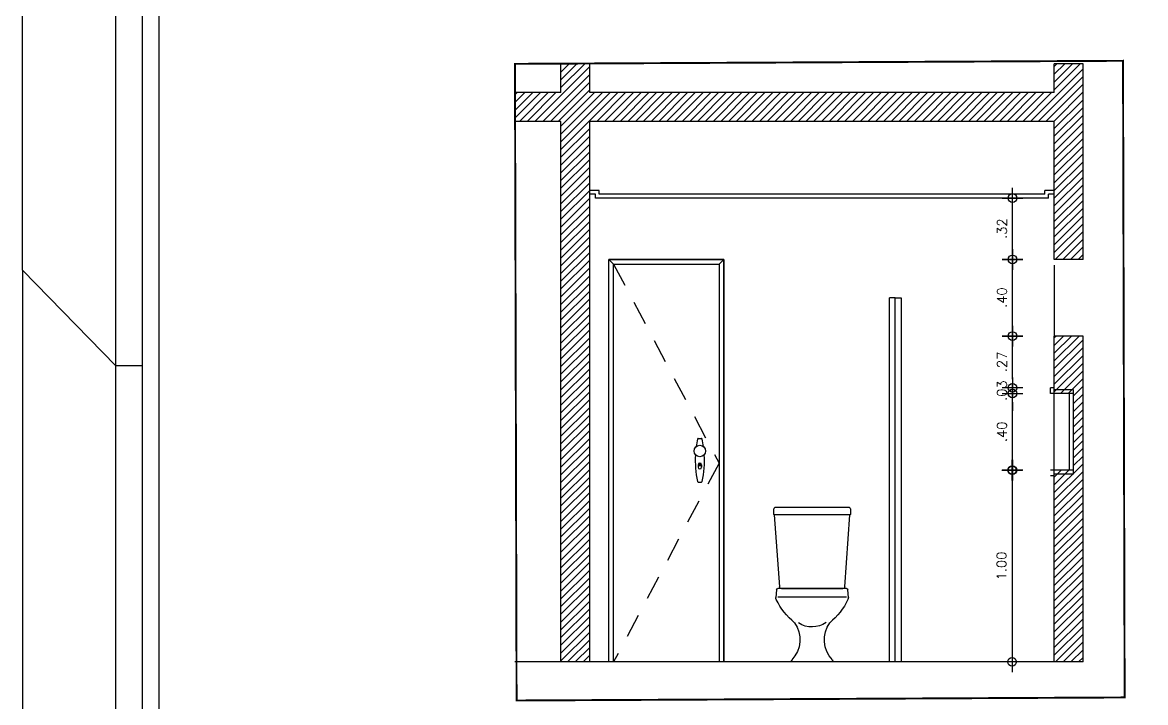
# Model space of a CAD drawing. Header units: millimetres. Extents: x 2182 to 2335, y 1488 to 1614.
# Drawn here: x 2314.51 to 2320.37, y 1504.98 to 1508.53 of the extents above; entities that cross this region are included whole.
import ezdxf

# ---------------------------------------------------------------- set-up
doc = ezdxf.new("R2010")
doc.units = ezdxf.units.MM
doc.linetypes.add('DIVIDE', pattern=[1.25, 0.5, -0.25, 0, -0.25, 0, -0.25])
doc.linetypes.add('HIDDEN2', pattern=[0.1875, 0.125, -0.0625])
for name, color, linetype in [('COTA', 250, 'Continuous'), ('Esquadria', 2, 'Continuous'), ('Hachura', 8, 'Continuous'), ('LAYOUT', 7, 'Continuous'), ('PAREDE', 7, 'Continuous'), ('Prancha', 6, 'Continuous'), ('TEXTO', 7, 'Continuous')]:
    doc.layers.add(name, color=color, linetype=linetype)
doc.styles.add('NORMAL', font='romans.shx')
doc.dimstyles.new('D25', dxfattribs={"dimtxt": 0.05, "dimasz": 0.045, "dimexe": 0.18, "dimexo": 0.0625, "dimgap": 0.03, "dimtad": 1, "dimzin": 4, "dimdsep": 46, "dimtxsty": 'NORMAL', "dimblk1": 'DOT1', "dimblk2": 'DOT1', "dimsah": 1, "dimcen": 0.045, "dimse1": 1, "dimse2": 1, "dimclrd": 256, "dimclre": 256, "dimclrt": 7, "dimaunit": 1, "dimadec": 0, "dimazin": 0, "dimtfac": 1, "dimtix": 1, "dimtmove": 2, "dimatfit": 3, "dimldrblk": 'SMALL', "dimfxl": 1, "dimtvp": 1.75, "dimtolj": 1, "dimtzin": 0, "dimarcsym": 0})

# ---------------------------------------------------------------- blocks, each defined once
blk = doc.blocks.new('ASPEN CP FT')
at = {"layer": 'LAYOUT'}
for p, q in [((-0.1995, 0.795), (-0.1995, 0.767)), ((-0.1975, 0.765), (0.1975, 0.765)), ((-0.1707, 0.3893), (-0.1975, 0.765)), ((0.1895, 0.805), (-0.1895, 0.805)), ((0.1975, 0.765), (0.1707, 0.3893)), ((0.1995, 0.767), (0.1995, 0.795)), ((0.1607, 0.38), (-0.1607, 0.38)), ((-0.1786, 0.3351), (0.1786, 0.3351))]:
    blk.add_line(p, q, dxfattribs=at)
at = {"layer": 'LAYOUT', "color": 2}
for p, q in [((-0.189, 0.333), (-0.1855, 0.3736)), ((-0.1786, 0.38), (0.1786, 0.38)), ((-0.1786, 0.38), (0.1786, 0.38)), ((0.1855, 0.3736), (0.189, 0.333)), ((0.1024, 0), (-0.1024, 0))]:
    blk.add_line(p, q, dxfattribs=at)
at = {"layer": 'LAYOUT'}
for centre, radius, start, end in [((-0.1895, 0.795), 0.01, 90, 179.99997), ((-0.1975, 0.767), 0.002, 180, 270), ((0.1895, 0.795), 0.01, 0, 90), ((0.1975, 0.767), 0.002, 270, 0), ((-0.1607, 0.39), 0.01, 184.08562, 270), ((0.1607, 0.39), 0.01, 270, 355.91438), ((0.0005, 0.3127), 0.1329, 236.16929, 302.45935)]:
    blk.add_arc(centre, radius, start, end, dxfattribs=at)
at = {"layer": 'LAYOUT', "color": 2}
for centre, radius, start, end in [((-0.1786, 0.373), 0.007, 90, 175.13549), ((0.1786, 0.373), 0.007, 4.86451, 90), ((-0.1721, 0.3312), 0.017, 173.84555, 208.77431), ((0.1334, 0.477), 0.3555, 205.67861, 230.73788), ((-0.1334, 0.477), 0.3555, 309.26212, 334.32139), ((0.1708, 0.3314), 0.0183, 332.51562, 4.86451), ((-0.2168, 0.1139), 0.153, 316.13848, 35.07785), ((0.2168, 0.1139), 0.153, 144.92133, 223.86235), ((-0.1024, 0.005), 0.005, 144.46232, 270), ((0.1024, 0.005), 0.005, 270, 35.53768)]:
    blk.add_arc(centre, radius, start, end, dxfattribs=at)
blk = doc.blocks.new('DOT1')
for p, q in [((-1.2, 0), (1.2, 0)), ((0, 1.2), (0, -1.2))]:
    blk.add_line(p, q)
blk.add_circle((0, 0), 0.5)
blk = doc.blocks.new('*D909')
at = {"layer": 'COTA', "linetype": 'Continuous', "lineweight": -2, "transparency": 16777216}
blk.add_line((2319.6736, 1506.1442), (2319.6736, 1505.2342), dxfattribs=at)
at = {"layer": 'Defpoints', "color": 0, "linetype": 'Continuous', "transparency": 16777216}
for p in [(2319.8942, 1506.1892), (2319.6736, 1505.1892), (2319.8942, 1505.1892)]:
    blk.add_point(p, dxfattribs=at)
at = {"layer": 'COTA', "linetype": 'Continuous', "lineweight": -2, "transparency": 16777216, "xscale": 0.045, "yscale": 0.045, "zscale": 0.045}
for p, rotation in [((2319.6736, 1506.1892), 90), ((2319.6736, 1505.1892), 270)]:
    blk.add_blockref('DOT1', p, dxfattribs=dict(at, rotation=rotation))
at = {"layer": 'COTA', "color": 7, "linetype": 'Continuous', "transparency": 16777216, "insert": (2319.6186, 1505.6892), "char_height": 0.05, "attachment_point": 5, "rotation": 90, "style": 'NORMAL'}
blk.add_mtext('\\A1;1.00', dxfattribs=at)
blk = doc.blocks.new('_Small')
at = {"color": 0, "linetype": 'ByBlock', "lineweight": -2}
blk.add_circle((0, 0), 0.25, dxfattribs=at)
blk = doc.blocks.new('*D910')
at = {"layer": 'COTA', "linetype": 'Continuous', "lineweight": -2, "transparency": 16777216}
blk.add_line((2319.676, 1506.2342), (2319.676, 1506.5442), dxfattribs=at)
at = {"layer": 'Defpoints', "color": 0, "linetype": 'Continuous', "transparency": 16777216}
for p in [(2319.676, 1506.5892), (2319.8942, 1506.5892), (2319.8942, 1506.1892)]:
    blk.add_point(p, dxfattribs=at)
at = {"layer": 'COTA', "linetype": 'Continuous', "lineweight": -2, "transparency": 16777216, "xscale": 0.045, "yscale": 0.045, "zscale": 0.045}
for p, rotation in [((2319.676, 1506.5892), 90), ((2319.676, 1506.1892), 270)]:
    blk.add_blockref('DOT1', p, dxfattribs=dict(at, rotation=rotation))
at = {"layer": 'COTA', "color": 7, "linetype": 'Continuous', "transparency": 16777216, "insert": (2319.621, 1506.3892), "char_height": 0.05, "attachment_point": 5, "rotation": 90, "style": 'NORMAL'}
blk.add_mtext('\\A1;.40', dxfattribs=at)
blk = doc.blocks.new('*D911')
at = {"layer": 'COTA', "linetype": 'Continuous', "lineweight": -2, "transparency": 16777216}
for p, q in [((2319.676, 1506.6642), (2319.676, 1506.7092)), ((2319.676, 1506.5892), (2319.676, 1506.6192)), ((2319.676, 1506.5442), (2319.676, 1506.4992))]:
    blk.add_line(p, q, dxfattribs=at)
at = {"layer": 'Defpoints', "color": 0, "linetype": 'Continuous', "transparency": 16777216}
for p in [(2319.676, 1506.6192), (2319.8742, 1506.6192), (2319.8942, 1506.5892)]:
    blk.add_point(p, dxfattribs=at)
at = {"layer": 'COTA', "linetype": 'Continuous', "lineweight": -2, "transparency": 16777216, "xscale": 0.045, "yscale": 0.045, "zscale": 0.045}
for p, rotation in [((2319.676, 1506.6192), 270), ((2319.676, 1506.5892), 90)]:
    blk.add_blockref('DOT1', p, dxfattribs=dict(at, rotation=rotation))
at = {"layer": 'COTA', "color": 7, "linetype": 'Continuous', "transparency": 16777216, "insert": (2319.621, 1506.6042), "char_height": 0.05, "attachment_point": 5, "rotation": 90, "style": 'NORMAL'}
blk.add_mtext('\\A1;.03', dxfattribs=at)
blk = doc.blocks.new('*D912')
at = {"layer": 'COTA', "linetype": 'Continuous', "lineweight": -2, "transparency": 16777216}
blk.add_line((2319.676, 1506.6642), (2319.676, 1506.8442), dxfattribs=at)
at = {"layer": 'Defpoints', "color": 0, "linetype": 'Continuous', "transparency": 16777216}
for p in [(2319.676, 1506.8892), (2319.8942, 1506.8892), (2319.8742, 1506.6192)]:
    blk.add_point(p, dxfattribs=at)
at = {"layer": 'COTA', "linetype": 'Continuous', "lineweight": -2, "transparency": 16777216, "xscale": 0.045, "yscale": 0.045, "zscale": 0.045}
for p, rotation in [((2319.676, 1506.8892), 90), ((2319.676, 1506.6192), 270)]:
    blk.add_blockref('DOT1', p, dxfattribs=dict(at, rotation=rotation))
at = {"layer": 'COTA', "color": 7, "linetype": 'Continuous', "transparency": 16777216, "insert": (2319.621, 1506.7542), "char_height": 0.05, "attachment_point": 5, "rotation": 90, "style": 'NORMAL'}
blk.add_mtext('\\A1;.27', dxfattribs=at)
blk = doc.blocks.new('*D913')
at = {"layer": 'COTA', "linetype": 'Continuous', "lineweight": -2, "transparency": 16777216}
blk.add_line((2319.676, 1506.9342), (2319.676, 1507.2442), dxfattribs=at)
at = {"layer": 'Defpoints', "color": 0, "linetype": 'Continuous', "transparency": 16777216}
for p in [(2319.676, 1507.2892), (2319.8942, 1507.2892), (2319.8942, 1506.8892)]:
    blk.add_point(p, dxfattribs=at)
at = {"layer": 'COTA', "linetype": 'Continuous', "lineweight": -2, "transparency": 16777216, "xscale": 0.045, "yscale": 0.045, "zscale": 0.045}
for p, rotation in [((2319.676, 1507.2892), 90), ((2319.676, 1506.8892), 270)]:
    blk.add_blockref('DOT1', p, dxfattribs=dict(at, rotation=rotation))
at = {"layer": 'COTA', "color": 7, "linetype": 'Continuous', "transparency": 16777216, "insert": (2319.621, 1507.0892), "char_height": 0.05, "attachment_point": 5, "rotation": 90, "style": 'NORMAL'}
blk.add_mtext('\\A1;.40', dxfattribs=at)
blk = doc.blocks.new('*D914')
at = {"layer": 'COTA', "linetype": 'Continuous', "lineweight": -2, "transparency": 16777216}
blk.add_line((2319.676, 1507.3342), (2319.676, 1507.5642), dxfattribs=at)
at = {"layer": 'Defpoints', "color": 0, "linetype": 'Continuous', "transparency": 16777216}
for p in [(2319.676, 1507.6092), (2319.8642, 1507.6092), (2319.8942, 1507.2892)]:
    blk.add_point(p, dxfattribs=at)
at = {"layer": 'COTA', "linetype": 'Continuous', "lineweight": -2, "transparency": 16777216, "xscale": 0.045, "yscale": 0.045, "zscale": 0.045}
for p, rotation in [((2319.676, 1507.6092), 90), ((2319.676, 1507.2892), 270)]:
    blk.add_blockref('DOT1', p, dxfattribs=dict(at, rotation=rotation))
at = {"layer": 'COTA', "color": 7, "linetype": 'Continuous', "transparency": 16777216, "insert": (2319.621, 1507.4492), "char_height": 0.05, "attachment_point": 5, "rotation": 90, "style": 'NORMAL'}
blk.add_mtext('\\A1;.32', dxfattribs=at)

msp = doc.modelspace()

# ---------------------------------------------------------------- hatches: boundary and pattern name
at = {"layer": 'Hachura'}
h = msp.add_hatch(dxfattribs=at)
h.set_pattern_fill('ANSI31', color=256, scale=0.009, angle=-180)
h.set_pattern_definition([(225, (806.80971, 3825.37981), (0.02020557627, -0.02020557627), [])])
h.paths.add_polyline_path([(2320.0442, 1506.8892), (2319.8942, 1506.8892), (2319.8942, 1506.5892), (2319.9942, 1506.5892), (2319.9942, 1506.1892), (2319.8942, 1506.1892), (2319.8942, 1505.1892), (2320.0442, 1505.1892)])
h.paths.add_polyline_path([(2319.8942, 1507.2892), (2320.0442, 1507.2892), (2320.0442, 1508.3092), (2319.8942, 1508.3092), (2319.8942, 1508.1592), (2317.4692, 1508.1592), (2317.4692, 1508.3092), (2317.3192, 1508.3092), (2317.3192, 1508.1592), (2317.0792, 1508.1592), (2317.0792, 1508.0092), (2317.3192, 1508.0092), (2317.3192, 1505.1892), (2317.4692, 1505.1892), (2317.4692, 1508.0092), (2319.8942, 1508.0092)])

# ---------------------------------------------------------------- linework, layer by layer
at = {"layer": 'Esquadria', "color": 7}
for p, q in [((2317.5692, 1507.2892), (2317.5942, 1507.2642)), ((2318.1442, 1507.2642), (2318.1692, 1507.2892))]:
    msp.add_line(p, q, dxfattribs=at)
at = {"layer": 'Esquadria', "color": 8, "linetype": 'HIDDEN2'}
for p, q in [((2317.5942, 1507.2642), (2318.1442, 1506.2267)), ((2318.1442, 1506.2267), (2317.5942, 1505.1892))]:
    msp.add_line(p, q, dxfattribs=at)
at = {"layer": 'Esquadria', "color": 8}
msp.add_line((2319.8942, 1507.2592), (2319.8942, 1506.8892), dxfattribs=at)
at = {"layer": 'Esquadria', "color": 7}
for points in [[(2317.5692, 1505.1892), (2317.5692, 1507.2892), (2318.1692, 1507.2892), (2318.1692, 1505.1892)], [(2317.5942, 1505.1892), (2317.5942, 1507.2642), (2318.1442, 1507.2642), (2318.1442, 1505.1892)]]:
    msp.add_lwpolyline(points, dxfattribs=at)
at = {"layer": 'LAYOUT'}
for p in [(2319.0342, 1505.1892), (2319.0642, 1507.0892)]:
    msp.add_line(p, (2319.0342, 1507.0892), dxfattribs=at)
at = {"layer": 'LAYOUT', "color": 2}
for p, q in [((2319.0642, 1505.1892), (2319.0642, 1507.0892)), ((2319.0642, 1507.0892), (2319.0942, 1507.0892)), ((2319.0942, 1507.0892), (2319.0942, 1505.1892))]:
    msp.add_line(p, q, dxfattribs=at)
at = {"layer": 'LAYOUT', "color": 7}
for p, q in [((2318.0361, 1506.3552), (2318.0523, 1506.3552)), ((2318.0352, 1506.2172), (2318.0352, 1506.2052)), ((2318.0532, 1506.2172), (2318.0532, 1506.2052)), ((2318.0361, 1506.1272), (2318.0523, 1506.1272))]:
    msp.add_line(p, q, dxfattribs=at)
msp.add_lwpolyline([(2318.0454, 1506.216), (2318.043, 1506.216), (2318.043, 1506.222), (2318.0454, 1506.222)], close=True, dxfattribs=at)
for centre, radius in [((2318.0442, 1506.2892), 0.03), ((2318.0442, 1506.2172), 0.0072)]:
    msp.add_circle(centre, radius, dxfattribs=at)
for centre, radius, start, end in [((2318.5677, 1506.2412), 0.5475, 168.39192, 172.56041), ((2318.0361, 1506.3504), 0.0048, 90, 168.39192), ((2318.0523, 1506.3504), 0.0048, 11.60808, 90), ((2317.5207, 1506.2412), 0.5475, 7.43959, 11.60808), ((2318.5677, 1506.2412), 0.5475, 176.96192, 191.60808), ((2317.5207, 1506.2412), 0.5475, 348.39192, 3.03808), ((2318.0442, 1506.2172), 0.009, 0, 180), ((2318.0442, 1506.2052), 0.009, 180, 0), ((2318.0361, 1506.132), 0.0048, 191.60808, 270), ((2318.0523, 1506.132), 0.0048, 270, 348.39192)]:
    msp.add_arc(centre, radius, start, end, dxfattribs=at)
at = {"layer": 'PAREDE'}
for p, q in [((2317.0792, 1508.0092), (2317.0792, 1508.3092)), ((2317.0792, 1508.0092), (2317.0792, 1508.3092)), ((2317.4692, 1508.3092), (2317.0792, 1508.3092)), ((2317.3192, 1508.1592), (2317.3192, 1508.3092)), ((2317.4692, 1508.1592), (2317.4692, 1508.3092)), ((2319.8942, 1508.1592), (2319.8942, 1508.3092)), ((2320.0442, 1508.3092), (2319.8942, 1508.3092)), ((2320.0442, 1507.2892), (2320.0442, 1508.3092)), ((2317.3192, 1508.1592), (2317.0792, 1508.1592)), ((2319.8942, 1508.1592), (2317.4692, 1508.1592)), ((2317.3192, 1508.0092), (2317.0792, 1508.0092)), ((2317.3192, 1505.1892), (2317.3192, 1508.0092)), ((2317.4692, 1505.1892), (2317.4692, 1508.0092)), ((2319.8942, 1508.0092), (2317.4692, 1508.0092)), ((2319.8942, 1507.2892), (2319.8942, 1508.0092)), ((2317.5192, 1507.6492), (2317.4692, 1507.6492)), ((2317.4992, 1507.6292), (2317.4692, 1507.6292)), ((2317.4992, 1507.6092), (2317.4992, 1507.6292)), ((2319.8642, 1507.6092), (2317.4992, 1507.6092)), ((2317.5192, 1507.6292), (2317.5192, 1507.6492)), ((2319.8442, 1507.6292), (2317.5192, 1507.6292)), ((2319.8442, 1507.6292), (2319.8442, 1507.6492)), ((2319.8942, 1507.6492), (2319.8442, 1507.6492)), ((2319.8642, 1507.6092), (2319.8642, 1507.6292)), ((2319.8942, 1507.6292), (2319.8642, 1507.6292)), ((2317.5692, 1505.1892), (2317.5692, 1507.2892)), ((2318.1692, 1507.2892), (2317.5692, 1507.2892)), ((2318.1692, 1505.1892), (2318.1692, 1507.2892)), ((2320.0442, 1507.2892), (2319.8942, 1507.2892)), ((2319.8942, 1505.1892), (2319.8942, 1506.8892)), ((2320.0442, 1506.8892), (2319.8942, 1506.8892)), ((2320.0442, 1505.1892), (2320.0442, 1506.8892)), ((2319.8742, 1506.5892), (2319.8742, 1506.6192)), ((2319.8942, 1506.6192), (2319.8742, 1506.6192)), ((2319.9942, 1506.6092), (2319.8942, 1506.6092)), ((2319.9942, 1506.1692), (2319.9942, 1506.6092)), ((2319.9942, 1506.5892), (2319.8742, 1506.5892)), ((2319.9742, 1506.1892), (2319.9742, 1506.5892)), ((2319.9942, 1506.1892), (2319.8742, 1506.1892)), ((2319.8942, 1506.1592), (2319.8742, 1506.1592)), ((2319.9942, 1506.1692), (2319.8942, 1506.1692)), ((2320.0442, 1505.1892), (2317.0792, 1505.1892))]:
    msp.add_line(p, q, dxfattribs=at)
at = {"layer": 'Prancha', "color": 7}
for p, q in [((2314.9962, 1501.3497), (2314.9962, 1515.4497)), ((2314.5087, 1507.2332), (2314.5087, 1514.9497)), ((2314.9962, 1506.7332), (2314.5087, 1507.2332)), ((2315.1337, 1506.7332), (2314.9962, 1506.7332))]:
    msp.add_line(p, q, dxfattribs=at)
at = {"layer": 'Prancha', "color": 1, "linetype": 'Continuous', "ltscale": 0.003}
msp.add_line((2314.5087, 1507.2332), (2314.5087, 1501.3497), dxfattribs=at)
msp.add_line((2314.5087, 1507.2332), (2314.5087, 1501.3497), dxfattribs=at)
at = {"layer": 'Prancha'}
msp.add_lwpolyline([(2334.3712, 1515.3122), (2315.1337, 1515.3122), (2315.1337, 1501.4872), (2334.3712, 1501.4872)], close=True, dxfattribs=at)
at = {"layer": 'Prancha', "color": 2}
msp.add_lwpolyline([(2331.697, 1515.2247), (2315.2212, 1515.2247), (2315.2212, 1501.5747), (2331.697, 1501.5747)], close=True, dxfattribs=at)
at = {"layer": 'TEXTO', "color": 211, "linetype": 'DIVIDE', "const_width": 0.01}
msp.add_lwpolyline([(2317.0877, 1504.9876), (2320.2614, 1505.0036), (2320.2529, 1508.3252), (2317.0792, 1508.3092)], close=True, dxfattribs=at)

# ---------------------------------------------------------------- block references
at = {"layer": 'LAYOUT', "xscale": -1}
msp.add_blockref('ASPEN CP FT', (2318.6303, 1505.1915), dxfattribs=at)

# ---------------------------------------------------------------- dimensions: what is measured, and where the dimension line sits
at = {"layer": 'COTA', "color": 2, "linetype": 'Continuous'}
for base, p1, p2, picture, middle in [((2319.676, 1507.6092), (2319.8942, 1507.2892), (2319.8642, 1507.6092), '*D914', (2319.621, 1507.4492)), ((2319.676, 1507.2892), (2319.8942, 1506.8892), (2319.8942, 1507.2892), '*D913', (2319.621, 1507.0892)), ((2319.676, 1506.8892), (2319.8742, 1506.6192), (2319.8942, 1506.8892), '*D912', (2319.621, 1506.7542)), ((2319.676, 1506.6192), (2319.8942, 1506.5892), (2319.8742, 1506.6192), '*D911', (2319.621, 1506.6042)), ((2319.676, 1506.5892), (2319.8942, 1506.1892), (2319.8942, 1506.5892), '*D910', (2319.621, 1506.3892)), ((2319.6736, 1505.1892), (2319.8942, 1506.1892), (2319.8942, 1505.1892), '*D909', (2319.6186, 1505.6892))]:
    dim = msp.add_linear_dim(base=base, p1=p1, p2=p2, angle=90, dimstyle='D25', dxfattribs=at)
    dim.commit()
    dim.dimension.update_dxf_attribs({"geometry": picture, "text_midpoint": middle})

doc.saveas('drawing.dxf')
